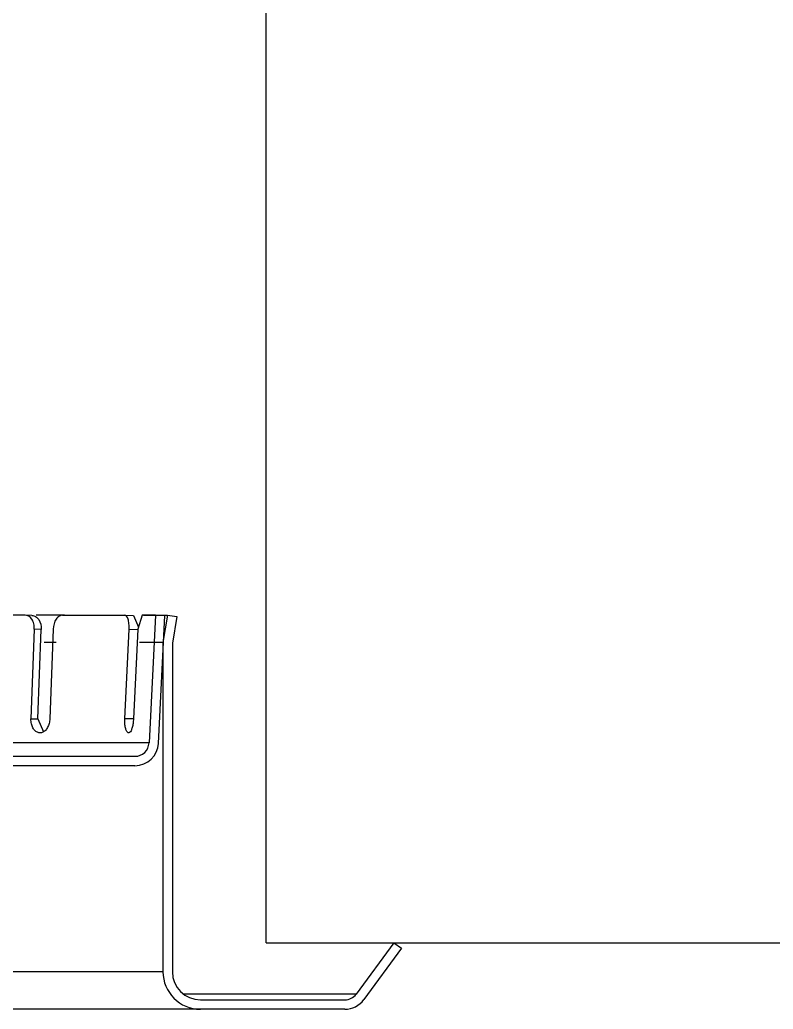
# Model space of a CAD drawing. Extents: x 2698 to 184165, y 3805 to 33846.
# Drawn here: x 160070.08 to 160081.1, y 30659.83 to 30674.3 of the extents above; entities that cross this region are included whole.
import ezdxf
from ezdxf.lldxf.tags import DXFTag

# ---------------------------------------------------------------- set-up
doc = ezdxf.new("R2010")
doc.units = 0
doc.header["$LTSCALE"] = 2
doc.layers.add('_MCA-0-DETAY', color=7, linetype='CONTINUOUS')
doc.layers.add('_MCA-Y-ANA HAT-SU', color=3, linetype='YANGIN_HATTI')
doc.styles.add('_MCA-LT', font='txt.shx')
tags = doc.linetypes.add('YANGIN_HATTI', pattern='A,40,-4,["Y",_MCA-LT,S=8,R=0,X=0,Y=-4],-9.5', length=53.5).pattern_tags.tags
tags[6] = DXFTag(74, 10)

# ---------------------------------------------------------------- blocks, each defined once
blk = doc.blocks.new('_MCA-Y-DETAY-SPRMON')
at = {"layer": '_MCA-0-DETAY', "color": 252}
for q in [(107.9419061134377, -134.1969618611911), (186.6875277568197, -141.1969618611911)]:
    blk.add_line((107.9419061134377, -141.1969618611911), q, dxfattribs=at)
at = {"layer": '_MCA-Y-ANA HAT-SU', "color": 7, "linetype": 'ByBlock'}
for p, q in [((106.6554233476145, -139.4493762103539), (106.1196207897647, -139.4493762103539)), ((106.6926182170555, -139.451813562855), (106.6579973958942, -139.4494889888847)), ((106.8666252582971, -139.449373092506), (106.7161661764403, -139.449373092506)), ((106.8567302856009, -139.4493762103539), (107.1878744776113, -139.4493762103539)), ((107.1878744776113, -139.4493762103539), (107.2355261429293, -139.4518760853425)), ((107.2355261429293, -139.4518760853425), (107.2607525180611, -139.5140639718011)), ((107.2808417762717, -139.4493762103539), (107.2574943147283, -139.5245554433004)), ((107.3518609101939, -139.4493762103539), (107.2808417762717, -139.4493762103539)), ((107.2883067107632, -139.449373092506), (107.4168761850633, -139.449373092506)), ((107.3518609101939, -139.4493762103539), (107.3177579536077, -140.1314339639539)), ((107.4018583089546, -139.4518760853425), (107.3518609101939, -139.4493762103539)), ((107.3677553523703, -140.1339338389425), (107.4018583089546, -139.4518760853425)), ((107.4168761850633, -139.449373092506), (107.3918462566871, -139.5952902769823)), ((107.4168761850633, -139.449373092506), (107.466215417835, -139.4578365059606)), ((107.466215417835, -139.4578365059606), (107.4419061134377, -139.5995526627557)), ((106.7057789400587, -139.5245554433004), (106.688008961426, -140.0025345095946)), ((106.742953762081, -139.5270514305794), (106.7057789400587, -139.5245554433004)), ((106.7252769804545, -140.0025345095946), (106.742953762081, -139.5270514305794)), ((106.8062686869616, -139.5245554433004), (106.7884987083307, -140.0025345095946)), ((107.1883447404289, -140.0025345095946), (107.2110862753125, -139.5245554433004)), ((107.2110862753125, -139.5245554433004), (107.2573787615202, -139.5269841278387)), ((107.2574943147283, -139.5245554433004), (107.2347527798447, -140.0025345095946)), ((106.8219942383712, -139.5952902769823), (106.7580690214418, -139.5952902769823)), ((107.3918462566871, -139.5952902769823), (107.2659514900497, -139.5952902769823)), ((107.3918462566871, -139.5952902769823), (107.3918462566871, -141.3516476490095)), ((107.4419061134377, -139.5995526627557), (107.4419061134377, -141.3516476490095)), ((106.688008961426, -140.0025345095946), (106.7252769804545, -140.0025345095946)), ((106.7252769804545, -140.0025345095946), (106.7548175654101, -140.0721062255361)), ((107.2347527798447, -140.0025345095946), (107.1883447404289, -140.0025345095946)), ((107.3177579536077, -140.1314339639539), (106.2352951491175, -140.1314339639539)), ((106.3631162004731, -140.2027739365949), (107.2427618554666, -140.2027739365949)), ((107.2427618554666, -140.2528337933436), (106.3631162004731, -140.2528337933436)), ((108.6229487342189, -141.1969618611911), (108.4226596555545, -141.4710416530488)), ((108.6633666181406, -141.2264980071341), (108.4630775394744, -141.50057779899)), ((108.6229487342189, -141.1969618611911), (108.6633666181406, -141.2264980071341)), ((107.3918462566871, -141.3516476490095), (106.2993912543261, -141.3516476490095)), ((108.4226596555545, -141.4710416530488), (107.5009869728292, -141.4710416530488)), ((107.5920856836874, -141.5518870760097), (106.2993912543261, -141.5518870760097)), ((107.5920856836874, -141.5018272192592), (108.3620328296711, -141.5018272192592)), ((108.3620328296711, -141.5518870760097), (107.5920856836874, -141.5518870760097))]:
    blk.add_line(p, q, dxfattribs=at)
for centre, radius, start, end in [((107.2427618554666, -140.12768415147), 0.07508978512513687, 270, 357.1375889998158), ((107.2427618554666, -140.12768415147), 0.125149641875235, 270, 357.1375889998158), ((107.5920856836874, -141.3516476490095), 0.2002394270003718, 180, 270), ((107.5920856836874, -141.3516476490095), 0.1501795702502841, 180, 270), ((108.3620328296711, -141.4267374341343), 0.07508978512513687, 270, 323.8418145600703), ((108.3620328296711, -141.4267374341343), 0.125149641875235, 270, 323.8418145600703)]:
    blk.add_arc(centre, radius, start, end, dxfattribs=at)
for points, knots in [([(106.7057789400587, -139.5245554433004), (106.7061481424735, -139.5146245358919), (106.7051515568091, -139.5048755382195), (106.7005666751265, -139.4866683283835), (106.6969757865936, -139.4783272535369), (106.6831423342592, -139.4575278772045), (106.6696656134918, -139.4493762103539), (106.6554233476145, -139.4493762103539)], [0, 0, 0, 0, 0.25, 0.25, 0.5, 0.5, 1, 1, 1, 1]), ([(106.6926182170555, -139.451813562855), (106.6997351622649, -139.451813562855), (106.7066060556517, -139.4537630743362), (106.719233194166, -139.4612977315173), (106.7249036721678, -139.4668770842472), (106.738745748029, -139.4876796933695), (106.74369272277, -139.5071742186283), (106.742953762081, -139.5270514305794)], [0, 0, 0, 0, 0.25, 0.25, 0.5, 0.5, 1, 1, 1, 1]), ([(106.8567302856009, -139.4493762103539), (106.8505733887177, -139.4493762103539), (106.8444027969235, -139.4513239651642), (106.8326416827385, -139.4588523065995), (106.8271280028439, -139.4644271089273), (106.8130456388371, -139.4852133820295), (106.8070071043749, -139.5046932900659), (106.8062686869616, -139.5245554433004)], [0, 0, 0, 0, 0.2500000000000021, 0.2500000000000021, 0.5000000000000042, 0.5000000000000042, 1, 1, 1, 1]), ([(107.2110862753125, -139.5245554433004), (107.2115587705121, -139.5146245358919), (107.2113574337418, -139.5048755382195), (107.2096321812296, -139.4866683283835), (107.2081027041368, -139.4783272535369), (107.2018118604792, -139.4575278772045), (107.1952405668326, -139.4493762103539), (107.1878744776113, -139.4493762103539)], [0, 0, 0, 0, 0.249999999999998, 0.249999999999998, 0.499999999999996, 0.499999999999996, 1, 1, 1, 1]), ([(106.7884987083307, -140.0025345095946), (106.7881866266962, -140.010928872267), (106.786937960369, -140.0194413719073), (106.7848489162407, -140.0273678965914), (106.7827581824058, -140.0353008325837), (106.7797673895129, -140.0428654554526), (106.776109468854, -140.0494329983449), (106.7724544785542, -140.0559952799813), (106.7680318065504, -140.0617431346236), (106.7631909315387, -140.0661994175898), (106.7583516407831, -140.0706542421649), (106.7529602353479, -140.0739412574148), (106.747451203797, -140.0757880171022), (106.741941880975, -140.0776348744294), (106.7361626255497, -140.0780922761296), (106.7305901734035, -140.0771223252777), (106.7250174085293, -140.0761523199926), (106.7194979494107, -140.0737280311478), (106.7144980481462, -140.070050393273), (106.7094982826147, -140.0663728552336), (106.7048807983319, -140.0613405718304), (106.7010440160284, -140.0553709791729), (106.6972075453905, -140.0494018714326), (106.6940466974902, -140.0423310537954), (106.6918384541368, -140.0347451591933), (106.6896299414457, -140.0271583393496), (106.6883139755646, -140.0188474442057), (106.6880067036964, -140.0105005937294), (106.6879093574025, -140.0078562417748), (106.6879101108989, -140.0051933882132), (106.688008961426, -140.0025345095946)], [0, 0, 0, 0, 0.1073889458380588, 0.1073889458380588, 0.1073889458380588, 0.2148672070048163, 0.2148672070048163, 0.2148672070048163, 0.3222574833374257, 0.3222574833374257, 0.3222574833374257, 0.4296114577173511, 0.4296114577173511, 0.4296114577173511, 0.5369711591238701, 0.5369711591238701, 0.5369711591238701, 0.6443371209393618, 0.6443371209393618, 0.6443371209393618, 0.7517002592438279, 0.7517002592438279, 0.7517002592438279, 0.8590541704628822, 0.8590541704628822, 0.8590541704628822, 0.9664198070577369, 0.9664198070577369, 0.9664198070577369, 1, 1, 1, 1]), ([(107.2347527798447, -140.0025345095946), (107.2343533862659, -140.010928872267), (107.2335476451663, -140.0194413719073), (107.232394445231, -140.0273678965914), (107.2312403125379, -140.0353008325837), (107.2297056204934, -140.0428654554526), (107.2278989636543, -140.0494329983449), (107.2260937541269, -140.0559952799813), (107.223966194364, -140.0617431346236), (107.221670960851, -140.0661994175898), (107.2193764784897, -140.0706542421649), (107.2168502152399, -140.0739412574148), (107.2142860745462, -140.0757880171022), (107.211721798285, -140.0776348744294), (107.2090484701148, -140.0780922761296), (107.2064851481664, -140.0771223252777), (107.2039216823614, -140.0761523199926), (107.2013977698152, -140.0737280311478), (107.1991341372959, -140.070050393273), (107.1968705662257, -140.0663728552336), (107.1948056578694, -140.0613405718304), (107.1931309462489, -140.0553709791729), (107.1914563706687, -140.0494018714326), (107.1901268077272, -140.0423310537954), (107.1892723742039, -140.0347451591933), (107.1884178364635, -140.0271583393496), (107.1880157665364, -140.0188474442057), (107.1881099269376, -140.0105005937294), (107.1881397577399, -140.0078562417748), (107.1882182342142, -140.0051933882132), (107.1883447404289, -140.0025345095946)], [0, 0, 0, 0, 0.1073889458380599, 0.1073889458380599, 0.1073889458380599, 0.214867207004817, 0.214867207004817, 0.214867207004817, 0.3222574833374252, 0.3222574833374252, 0.3222574833374252, 0.4296114577173515, 0.4296114577173515, 0.4296114577173515, 0.5369711591238694, 0.5369711591238694, 0.5369711591238694, 0.644337120939364, 0.644337120939364, 0.644337120939364, 0.7517002592438315, 0.7517002592438315, 0.7517002592438315, 0.8590541704628814, 0.8590541704628814, 0.8590541704628814, 0.966419807057736, 0.966419807057736, 0.966419807057736, 1, 1, 1, 1])]:
    blk.add_open_spline(points, degree=3, knots=knots, dxfattribs=at)

msp = doc.modelspace()

# ---------------------------------------------------------------- block references
at = {"layer": '_MCA-0-DETAY', "xscale": 2.742269662921349, "yscale": 2.742269662921349, "zscale": 2.742269662921349}
msp.add_blockref('_MCA-Y-DETAY-SPRMON', (159777.6757003544, 31048.00146535099), dxfattribs=at)

doc.saveas('drawing.dxf')
